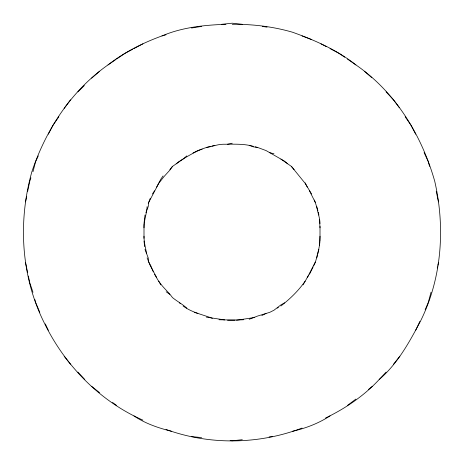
<?xml version="1.0" encoding="UTF-8"?>
<svg xmlns="http://www.w3.org/2000/svg" width="464" height="464" viewBox="0 0 464 464"><rect width="100%" height="100%" fill="white"/><g stroke="black" fill="none" stroke-linecap="round" stroke-linejoin="round"><path stroke-width="0.7" d="M325.519 418.035C345.407 408.436 364.101 395.798 379.175 379.523C397.445 363.956 409.283 342.299 420.39 321.355C441.89 278.307 445.394 227.812 434.733 181.256C421.776 135.494 395.583 92.156 355.905 64.919C337.142 49.996 314.946 40.264 292.523 32.225C273.012 26.547 252.555 24.116 232.249 24.302M320.003 236.211L319.499 245.236L317.898 253.663M225.933 24.302C204.282 25.062 182.074 27.318 161.948 35.937C142.692 42.92 124.184 52.299 107.996 64.919C71.346 90.619 45.959 129.659 31.877 171.726C17.997 220.893 20.897 275.216 43.506 321.355C64.044 364.344 99.064 400.832 142.895 420.14M145 215.052L144.078 222.877M143.997 227.789C143.944 220.47 146.653 213.916 147.105 206.625M319.499 245.236L319.922 241.727M313.687 265.797C316.645 260.704 316.779 254.806 318.901 249.452M25.555 201.915L26.68 196.243M27.66 191.284L29.771 181.256L30.914 177.851M437.268 268.035L437.558 266.701M437.854 265.362L438.445 262.688M32.979 171.726L35.583 161.698L38.292 155.898M316.796 257.874L317.579 254.864M431.021 292.274L428.313 302.302L425.157 309.824M148.254 203.621L150.313 198.203M145.916 212.645L148.207 206.625L148.712 202.414L158.74 183.361L164.053 176.54L169.87 170.12L172.48 166.414L183.112 159.088L186.818 155.881M415.68 330.281L419.891 321.355M309.471 274.323L313.084 267.003M156.635 187.073L160.846 179.15L163.05 175.937M48.32 134.218L53.035 125.193L58.853 116.771M303.056 284.85C307.51 277.402 311.396 269.752 315.288 262.085M152.424 193.993L154.529 190.779M305.161 281.143C298.468 290.76 290.104 298.851 280.888 306.014M307.267 277.431L308.74 275.361M64.165 108.344L70.487 99.818M393.513 364.182L399.835 356.259M169.87 169.621L172.48 166.414M379.175 379.523L386.094 372.105M77.906 91.895L84.332 85.567M249.197 319.249L257.624 316.042L269.758 312.33L273.969 310.225L280.888 304.912L284.6 302.801M91.646 78.161L99.569 71.34M176.192 163.804L179.4 161.199M368.393 389.505L372.354 386.344M347.484 405.397L355.905 399.081M107.996 64.919L115.379 59.879M116.516 59.102L124.944 53.389L132.762 49.213M330.032 415.93C318.617 423.336 305.764 428.284 292.523 431.271M180.015 160.846C189.689 155.057 199.45 148.927 210.586 146.351M277.182 308.119L278.417 307.417M133.968 48.575L142.895 43.86M261.835 315.537L266.046 313.432M253.414 146.351C243.594 143.538 233.305 144.287 223.225 144.246C217.372 144.287 212.083 146.757 206.376 147.459M202.165 149.06L197.85 150.568L193.007 152.987M302.052 428.063C258.802 444.564 209.56 445.312 166.031 429.438M161.948 35.937L166.031 34.777M211.99 146.021L214.803 145.354M227.54 144.246L232.249 143.243M191.533 28.014L201.562 26.407M254.817 317.48L236.46 320.253M242.278 439.698L232.249 440.8L230.144 440.58M221.722 24.302L232.249 23.2L242.278 24.302M269.091 436.92L272.467 436.589M219.014 319.754C227.25 319.928 235.323 320.102 243.548 319.754M227.54 320.253L235.057 320.253M191.533 436.589L201.562 437.593M224.663 319.922L206.376 317.144M284.6 161.199L266.046 150.568L257.624 147.459L253.414 146.856L249.197 145.354M262.34 26.407L267.067 27.156M255.217 146.827L257.624 147.459M269.758 152.673L273.969 153.775M183.112 306.014C191.806 312.51 202.461 314.505 212.396 318.333M171.477 431.271C158.328 427.976 145.29 423.551 133.968 415.93M194.242 312.33L197.85 313.432M302.052 35.937L311.576 39.544M321.007 43.86L326.424 46.69M330.032 48.575L339.056 53.389L344.677 57.2M158.74 281.143C162.597 287.239 168.316 291.728 172.48 297.586C177.12 301.339 182.393 304.129 186.818 308.119M294.13 169.621L291.421 166.414L280.888 159.088M347.484 59.102L355.905 64.919M166.158 291.769L169.87 294.379M112.537 402.45L116.516 405.397M91.646 386.344L99.569 392.66M285.122 161.629L287.709 163.804M364.431 71.34L371.826 77.703M179.4 302.801L180.461 303.723M386.094 91.895L393.513 99.818L399.411 107.776M77.906 372.105L84.825 379.523M64.165 356.259L70.487 364.182M291.421 166.414L305.161 183.361L311.576 193.993M405.147 116.771L410.965 125.193L415.68 134.218M154.529 274.323L160.846 284.85M317.898 210.842L315.288 202.414L309.471 190.779M305.161 182.857L307.267 187.073M156.635 277.431L150.313 265.797L147.105 257.874M153.323 271.858L150.817 265.797L148.712 262.085L148.207 257.874L145 249.452M45.315 323.907L48.32 330.281M424.102 152.673L428.313 161.698L429.577 166.379M39.8 312.33L35.583 302.302L34.893 299.628M314.372 200.007L315.288 202.414M320.003 223.578C319.957 217.691 317.521 212.361 316.796 206.625M32.979 292.274L29.771 282.744L28.362 276.063M318.229 212.245L318.901 215.052M25.555 262.688L27.66 272.716M436.235 191.284L438.445 201.915M320.003 227.789L319.499 219.362M146.607 253.663C145.609 247.782 143.915 242.295 143.997 236.211M143.997 241.025L144.664 246.639M320.003 226.386L320.003 241.025M143.997 223.578L143.997 238.276"/></g></svg>
